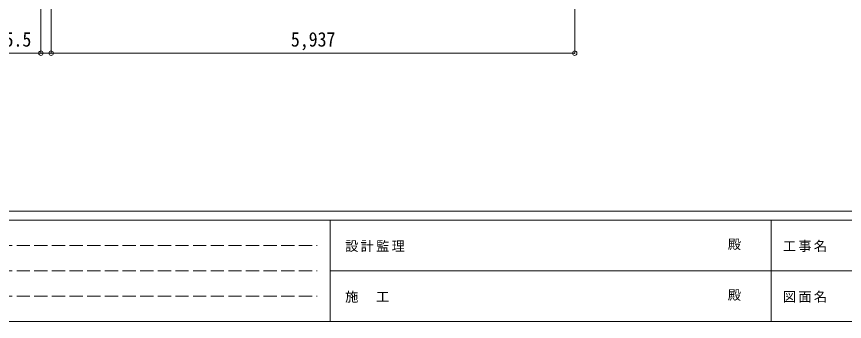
# Model space of a CAD drawing. Units: millimetres at full size, sheet at 1:50; details may follow other scales. Extents: x -14053 to 14053, y -9700 to 9700.
# Drawn here: x -9305 to 82, y -9700 to -6243 of the extents above; entities that cross this region are included whole.
import ezdxf
from ezdxf.enums import TextEntityAlignment as Align

# ---------------------------------------------------------------- set-up
doc = ezdxf.new("R2010")
doc.units = ezdxf.units.MM
doc.header["$LTSCALE"] = 50
doc.header["$PDMODE"] = 32
doc.header["$PDSIZE"] = 50
doc.linetypes.add('DASHED3', pattern=[4, 3, -1])
doc.layers.add('0-6_PARTS1', color=6, linetype='Continuous', lineweight=9)
doc.layers.add('F-0', color=7, linetype='Continuous', lineweight=9)
doc.styles.add('ＭＳ ゴシック', font='')
doc.styles.get('ＭＳ ゴシック').set_extended_font_data('MS Gothic')

msp = doc.modelspace()

# ---------------------------------------------------------------- linework, layer by layer
at = {"layer": '0-6_PARTS1'}
for p, q in [((-9028.38, -6658.42), (-9028.38, -6121.18)), ((-8912.88, -6658.42), (-8912.88, -6121.18)), ((-2976.38, -6658.42), (-2976.38, -6121.18)), ((-9028.38, -6658.42), (-9776.64, -6658.42)), ((-8912.88, -6658.42), (-9028.38, -6658.42)), ((-8912.88, -6658.42), (-2976.38, -6658.42))]:
    msp.add_line(p, q, dxfattribs=at)
for p in [(-9028.38, -6658.42), (-8912.88, -6658.42), (-2976.38, -6658.42)]:
    msp.add_point(p, dxfattribs=at)
at = {"layer": 'F-0', "color": 5, "lineweight": 5}
for p, q in [((-14053.43, -8450), (13346.57, -8450)), ((-14053.43, -8550), (8901.98, -8550)), ((-5748.03, -8550), (-5748.03, -9700)), ((-748.03, -8550), (-748.03, -9700)), ((-5748.03, -9125), (4501.97, -9125)), ((-14053.43, -9700), (13346.57, -9700))]:
    msp.add_line(p, q, dxfattribs=at)
at = {"layer": 'F-0', "color": 4, "linetype": 'DASHED3'}
for p, q in [((-13903.43, -8837.5), (-5898.03, -8837.5)), ((-13903.43, -9125), (-5898.03, -9125)), ((-13903.43, -9412.5), (-5898.03, -9412.5))]:
    msp.add_line(p, q, dxfattribs=at)

# ---------------------------------------------------------------- texts
at = {"layer": '0-6_PARTS1', "color": 7, "style": 'ＭＳ ゴシック', "width": 0.9}
for s, p in [('115.5', (-9642.52, -6633.42)), ('5,937', (-6194.63, -6633.42))]:
    msp.add_text(s, height=165, dxfattribs=at).set_placement(p, align=Align.BOTTOM_LEFT)
at = {"layer": 'F-0', "style": 'ＭＳ ゴシック'}
for p in [(-1240.88, -8912.5), (-1240.88, -9487.5)]:
    msp.add_text('殿', height=110, dxfattribs=at).set_placement(p, align=Align.BOTTOM_LEFT)
at = {"layer": 'F-0', "char_height": 110, "attachment_point": 7, "style": 'ＭＳ ゴシック'}
for s, insert in [('\\T1.17;設計監理', (-5579.15, -8912.5)), ('\\T1.17;工事名', (-616.19, -8912.5)), ('\\T1.17;施\u3000工', (-5579.15, -9487.5)), ('\\T1.17;図面名', (-616.19, -9487.5))]:
    msp.add_mtext(s, dxfattribs=dict(at, insert=insert))

doc.saveas('drawing.dxf')
